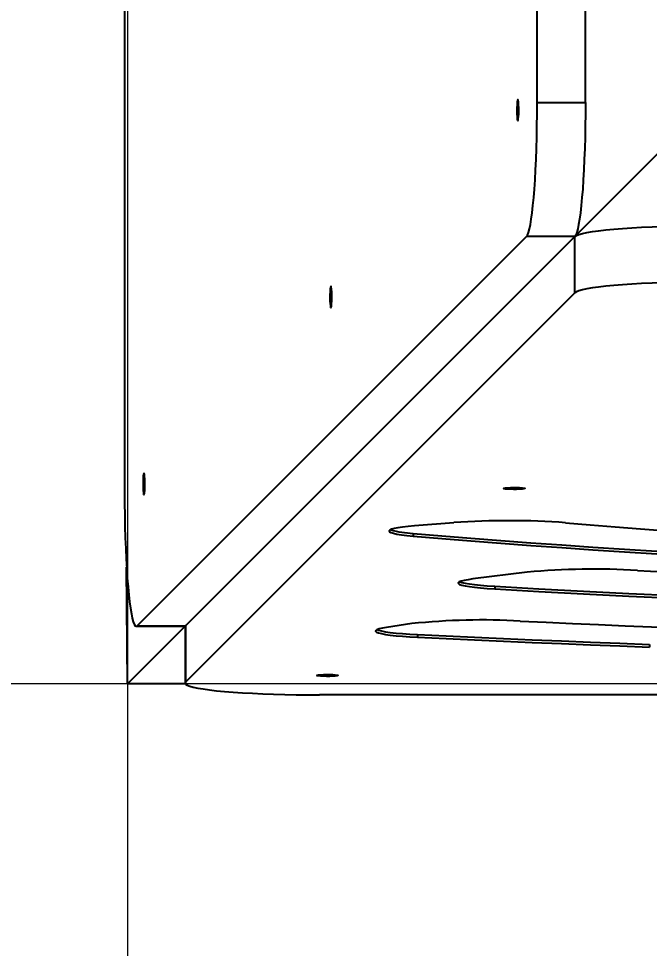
# Model space of a CAD drawing. Header units: millimetres. Extents: x -2905 to 2091, y -2859 to 2096.
# Drawn here: x -724.3 to -489.9, y -777.9 to -432.6 of the extents above; entities that cross this region are included whole.
import ezdxf

# ---------------------------------------------------------------- set-up
doc = ezdxf.new("R2010")
doc.units = ezdxf.units.MM
for name, color, linetype in [('DIKOM_ОБЪЕКТ', 7, 'Continuous'), ('DIKOM_РАЗМЕР_ЗОНА', 7, 'Continuous'), ('DIKOM_РАЗМЕР_ОБЪЕКТА', 7, 'Continuous')]:
    doc.layers.add(name, color=color, linetype=linetype)
doc.styles.add('style1', font='arial.ttf', dxfattribs={"width": 0.8})
doc.dimstyles.new('1-50', dxfattribs={"dimtxt": 300, "dimasz": 200, "dimexe": 100, "dimexo": 0, "dimgap": 100, "dimtad": 1, "dimdec": 0, "dimtxsty": 'style1', "dimcen": 0, "dimclrd": 7, "dimclre": 7, "dimadec": 1, "dimazin": 2, "dimtfac": 1, "dimtdec": 0, "dimtmove": 0, "dimatfit": 3, "dimfxl": 0, "dimlwd": 25, "dimlwe": 18, "dimarcsym": 0})

# ---------------------------------------------------------------- blocks, each defined once
blk = doc.blocks.new('*D0')
at = {"layer": 'Defpoints', "color": 0, "transparency": 16777216}
for p in [(-683.81, 595.57), (591.45, 595.57), (591.45, -1243.72)]:
    blk.add_point(p, dxfattribs=at)
at = {"layer": 'DIKOM_РАЗМЕР_ОБЪЕКТА', "color": 7, "lineweight": 18, "transparency": 16777216}
for p, q in [((-683.81, 595.57), (-683.81, -1343.72)), ((591.45, 595.57), (591.45, -1343.72))]:
    blk.add_line(p, q, dxfattribs=at)
at = {"layer": 'DIKOM_РАЗМЕР_ОБЪЕКТА', "color": 7, "lineweight": 25, "transparency": 16777216}
blk.add_line((-483.81, -1243.72), (391.45, -1243.72), dxfattribs=at)
at = {"layer": 'DIKOM_РАЗМЕР_ОБЪЕКТА', "color": 7, "transparency": 16777216}
for points in [[(-483.81, -1210.39), (-483.81, -1277.05), (-683.81, -1243.72)], [(391.45, -1210.39), (391.45, -1277.05), (591.45, -1243.72)]]:
    blk.add_solid(points, dxfattribs=at)
at = {"layer": 'DIKOM_РАЗМЕР_ОБЪЕКТА', "color": 0, "transparency": 16777216, "insert": (-46.18, -990.45), "char_height": 300, "attachment_point": 5, "style": 'style1'}
blk.add_mtext('1300', dxfattribs=at)
blk = doc.blocks.new('*D1')
at = {"layer": 'Defpoints', "color": 0, "transparency": 16777216}
for p in [(591.45, 595.57), (-1060.85, -679.7), (591.45, -679.7)]:
    blk.add_point(p, dxfattribs=at)
at = {"layer": 'DIKOM_РАЗМЕР_ОБЪЕКТА', "color": 7, "lineweight": 18, "transparency": 16777216}
for p, q in [((591.45, 595.57), (-1160.85, 595.57)), ((591.45, -679.7), (-1160.85, -679.7))]:
    blk.add_line(p, q, dxfattribs=at)
at = {"layer": 'DIKOM_РАЗМЕР_ОБЪЕКТА', "color": 7, "lineweight": 25, "transparency": 16777216}
blk.add_line((-1060.85, 395.57), (-1060.85, -479.7), dxfattribs=at)
at = {"layer": 'DIKOM_РАЗМЕР_ОБЪЕКТА', "color": 7, "transparency": 16777216}
for points in [[(-1094.19, 395.57), (-1027.52, 395.57), (-1060.85, 595.57)], [(-1094.19, -479.7), (-1027.52, -479.7), (-1060.85, -679.7)]]:
    blk.add_solid(points, dxfattribs=at)
at = {"layer": 'DIKOM_РАЗМЕР_ОБЪЕКТА', "color": 0, "transparency": 16777216, "insert": (-1314.13, -42.06), "char_height": 300, "attachment_point": 5, "rotation": 90, "style": 'style1'}
blk.add_mtext('1300', dxfattribs=at)
blk = doc.blocks.new('*D2')
at = {"layer": 'Defpoints', "color": 0, "transparency": 16777216}
for p in [(1091.45, 2095.57), (-2454.94, -2179.7), (1091.45, -2179.7)]:
    blk.add_point(p, dxfattribs=at)
at = {"layer": 'DIKOM_РАЗМЕР_ЗОНА', "color": 7, "lineweight": 18, "transparency": 16777216}
for p, q in [((1091.45, 2095.57), (-2554.94, 2095.57)), ((1091.45, -2179.7), (-2554.94, -2179.7))]:
    blk.add_line(p, q, dxfattribs=at)
at = {"layer": 'DIKOM_РАЗМЕР_ЗОНА', "color": 7, "lineweight": 25, "transparency": 16777216}
blk.add_line((-2454.94, 1895.57), (-2454.94, -1979.7), dxfattribs=at)
at = {"layer": 'DIKOM_РАЗМЕР_ЗОНА', "color": 7, "transparency": 16777216}
for points in [[(-2488.27, 1895.57), (-2421.6, 1895.57), (-2454.94, 2095.57)], [(-2488.27, -1979.7), (-2421.6, -1979.7), (-2454.94, -2179.7)]]:
    blk.add_solid(points, dxfattribs=at)
at = {"layer": 'DIKOM_РАЗМЕР_ЗОНА', "color": 0, "transparency": 16777216, "insert": (-2708.21, -42.06), "char_height": 300, "attachment_point": 5, "rotation": 90, "style": 'style1'}
blk.add_mtext('4300', dxfattribs=at)

msp = doc.modelspace()

# ---------------------------------------------------------------- linework, layer by layer
at = {"layer": 'DIKOM_ОБЪЕКТ'}
for p, q in [((-531.58, -463.7), (-531.58, -345.14)), ((-513.65, -463.7), (-513.65, -345.14)), ((-684.89, -406), (-684.89, -608.29)), ((-531.58, -463.7), (-513.65, -463.7)), ((-683.81, -679.7), (-479.77, -475.65)), ((-680.15, -658.11), (-535.56, -513.51)), ((-662.22, -658.11), (-517.59, -513.47)), ((-662.22, -658.11), (-517.63, -513.51)), ((-517.63, -513.51), (-535.56, -513.51)), ((-517.59, -534.39), (-517.59, -513.47)), ((-662.22, -679.03), (-517.59, -534.39)), ((-562.51, -619.8), (-577.12, -620.99)), ((-577.68, -623.76), (-577.68, -624.76)), ((-683.81, -679.7), (-684.14, -636.32)), ((-535.27, -638.22), (-555.45, -640.71)), ((-547.37, -643.41), (-547.37, -644.41)), ((-680.53, -658.29), (-662.6, -658.29)), ((-680.15, -658.11), (-662.22, -658.11)), ((-662.22, -658.11), (-662.6, -658.29)), ((-662.41, -658.48), (-662.22, -658.11)), ((-662.41, -658.48), (-662.41, -679.4)), ((-662.22, -658.11), (-662.22, -679.03)), ((-578.13, -657.31), (-587.55, -658.72)), ((-576.01, -661.34), (-576.01, -662.33)), ((-489.87, -665.02), (-489.87, -666.02)), ((-662.3, -679.7), (-683.81, -679.7)), ((-55.76, -683.76), (-612.41, -683.76))]:
    msp.add_line(p, q, dxfattribs=at)
at = {"layer": 'DIKOM_ОБЪЕКТ', "flags": 128}
for points in [[(-538.77, -470.54), (-538.67, -470.36), (-538.58, -469.84), (-538.5, -469.03), (-538.45, -468), (-538.42, -466.84), (-538.43, -465.65), (-538.47, -464.54), (-538.54, -463.61), (-538.62, -462.93), (-538.72, -462.58), (-538.82, -462.58), (-538.92, -462.93), (-539.01, -463.61), (-539.07, -464.54), (-539.11, -465.65), (-539.12, -466.84), (-539.1, -468), (-539.04, -469.03), (-538.97, -469.84), (-538.88, -470.36), (-538.77, -470.54)], [(-535.56, -513.51), (-535.18, -512.95), (-534.81, -512), (-534.45, -510.69), (-534.1, -509.02), (-533.76, -507.01), (-533.44, -504.67), (-533.14, -502.01), (-532.86, -499.06), (-532.6, -495.85), (-532.37, -492.39), (-532.16, -488.71), (-531.99, -484.84), (-531.84, -480.81), (-531.73, -476.65), (-531.65, -472.39), (-531.6, -468.06), (-531.58, -463.7)], [(-513.65, -463.7), (-513.67, -468.06), (-513.71, -472.39), (-513.8, -476.65), (-513.91, -480.81), (-514.06, -484.84), (-514.23, -488.71), (-514.44, -492.39), (-514.67, -495.85), (-514.93, -499.06), (-515.21, -502.01), (-515.51, -504.67), (-515.83, -507.01), (-516.17, -509.02), (-516.52, -510.69), (-516.88, -512), (-517.25, -512.95), (-517.63, -513.51)], [(-517.59, -513.47), (-517.02, -513.1), (-516.08, -512.73), (-514.77, -512.36), (-513.1, -512.01), (-511.08, -511.67), (-508.74, -511.35), (-506.09, -511.05), (-503.14, -510.77), (-499.92, -510.52), (-496.46, -510.28), (-492.78, -510.08), (-488.91, -509.9), (-484.88, -509.76), (-480.72, -509.64), (-476.46, -509.56), (-472.14, -509.51), (-467.78, -509.5)], [(-467.78, -530.42), (-472.14, -530.43), (-476.46, -530.48), (-480.72, -530.56), (-484.88, -530.68), (-488.91, -530.82), (-492.78, -531), (-496.46, -531.2), (-499.92, -531.44), (-503.14, -531.69), (-506.09, -531.97), (-508.74, -532.27), (-511.08, -532.6), (-513.1, -532.93), (-514.77, -533.28), (-516.08, -533.65), (-517.02, -534.02), (-517.59, -534.39)], [(-608.23, -540), (-608.13, -539.82), (-608.04, -539.3), (-607.96, -538.49), (-607.91, -537.46), (-607.89, -536.3), (-607.89, -535.11), (-607.93, -534), (-608, -533.07), (-608.08, -532.4), (-608.18, -532.04), (-608.29, -532.04), (-608.38, -532.4), (-608.47, -533.07), (-608.54, -534), (-608.57, -535.11), (-608.58, -536.3), (-608.56, -537.46), (-608.51, -538.49), (-608.43, -539.3), (-608.34, -539.82), (-608.23, -540)], [(-677.69, -609.46), (-677.59, -609.28), (-677.5, -608.77), (-677.42, -607.95), (-677.37, -606.92), (-677.35, -605.76), (-677.36, -604.57), (-677.39, -603.46), (-677.46, -602.53), (-677.54, -601.86), (-677.64, -601.5), (-677.75, -601.5), (-677.85, -601.86), (-677.93, -602.53), (-678, -603.46), (-678.03, -604.57), (-678.04, -605.76), (-678.02, -606.92), (-677.97, -607.95), (-677.89, -608.77), (-677.8, -609.28), (-677.69, -609.46)], [(-544.09, -607.09), (-543.92, -606.99), (-543.4, -606.89), (-542.59, -606.82), (-541.55, -606.76), (-540.39, -606.74), (-539.2, -606.75), (-538.09, -606.79), (-537.16, -606.85), (-536.49, -606.94), (-536.14, -607.04), (-536.14, -607.14), (-536.49, -607.24), (-537.16, -607.33), (-538.09, -607.39), (-539.2, -607.43), (-540.39, -607.44), (-541.55, -607.41), (-542.59, -607.36), (-543.4, -607.29), (-543.92, -607.19), (-544.09, -607.09)], [(-684.89, -608.29), (-684.87, -612.65), (-684.82, -616.98), (-684.74, -621.23), (-684.62, -625.39), (-684.48, -629.42), (-684.3, -633.29), (-684.1, -636.97), (-683.87, -640.43), (-683.61, -643.64), (-683.33, -646.59), (-683.03, -649.25), (-682.71, -651.59), (-682.37, -653.61), (-682.02, -655.28), (-681.66, -656.59), (-681.29, -657.53), (-680.91, -658.1), (-680.53, -658.29), (-680.15, -658.11)], [(-577.12, -620.99), (-579.5, -621.2), (-581.58, -621.44), (-583.33, -621.7), (-584.72, -621.98), (-585.75, -622.27), (-586.38, -622.56), (-586.63, -622.86), (-586.47, -623.16), (-585.93, -623.46), (-584.99, -623.75), (-583.68, -624.03), (-582.01, -624.29), (-580, -624.54), (-577.68, -624.76)], [(-521, -619.84), (-511.87, -620.61), (-502.58, -621.36), (-493.14, -622.1), (-483.53, -622.82), (-473.77, -623.52), (-463.87, -624.21), (-453.81, -624.89), (-443.62, -625.54)], [(-577.68, -623.76), (-567.03, -624.66), (-556.18, -625.54), (-545.13, -626.4), (-533.9, -627.24), (-522.47, -628.06), (-510.87, -628.86), (-499.09, -629.64), (-487.13, -630.41)], [(-577.68, -624.76), (-567.03, -625.66), (-556.18, -626.53), (-545.13, -627.39), (-533.9, -628.23), (-522.47, -629.06), (-510.87, -629.86), (-499.09, -630.64), (-487.13, -631.4)], [(-494.34, -637.54), (-479.83, -638.34), (-465.13, -639.12), (-450.25, -639.88), (-435.19, -640.6), (-419.95, -641.3), (-404.55, -641.97), (-388.99, -642.62), (-373.28, -643.23), (-357.43, -643.81), (-341.44, -644.37)], [(-555.45, -640.71), (-557.26, -640.97), (-558.74, -641.24), (-559.84, -641.52), (-560.57, -641.82), (-560.9, -642.11), (-560.85, -642.41), (-560.4, -642.71), (-559.56, -643), (-558.35, -643.28), (-556.78, -643.55), (-554.87, -643.8), (-552.64, -644.03), (-550.13, -644.23), (-547.37, -644.41)], [(-560.38, -641.72), (-559.56, -642.01), (-558.35, -642.29), (-556.78, -642.55), (-554.87, -642.8), (-552.64, -643.03), (-550.13, -643.23), (-547.37, -643.41)], [(-547.37, -643.41), (-530.98, -644.33), (-514.37, -645.21), (-497.54, -646.06), (-480.51, -646.89), (-463.29, -647.67), (-445.87, -648.43), (-428.28, -649.16), (-410.51, -649.85), (-392.58, -650.51), (-374.49, -651.14)], [(-547.37, -644.41), (-530.98, -645.32), (-514.37, -646.21), (-497.54, -647.06), (-480.51, -647.88), (-463.29, -648.67), (-445.87, -649.43), (-428.28, -650.15), (-410.51, -650.85), (-392.58, -651.51), (-374.49, -652.13)], [(-587.55, -658.72), (-589.1, -658.99), (-590.3, -659.27), (-591.12, -659.56), (-591.56, -659.85), (-591.6, -660.15), (-591.26, -660.45), (-590.53, -660.74), (-589.42, -661.02), (-587.96, -661.29), (-586.15, -661.54), (-584.02, -661.78), (-581.59, -661.99), (-578.91, -662.17), (-576.01, -662.33)], [(-591.08, -659.54), (-590.53, -659.74), (-589.42, -660.03), (-587.96, -660.3), (-586.15, -660.55), (-584.02, -660.78), (-581.59, -660.99), (-578.91, -661.18), (-576.01, -661.34)], [(-537.85, -656.33), (-528.2, -656.79), (-518.5, -657.23), (-508.74, -657.66), (-498.93, -658.09), (-489.07, -658.51), (-479.15, -658.91), (-469.19, -659.31), (-459.18, -659.7)], [(-576.01, -661.34), (-565.44, -661.83), (-554.82, -662.32), (-544.14, -662.79), (-533.4, -663.26), (-522.6, -663.72), (-511.75, -664.16), (-500.84, -664.6), (-489.87, -665.02)], [(-576.01, -662.33), (-565.44, -662.83), (-554.82, -663.31), (-544.14, -663.79), (-533.4, -664.26), (-522.6, -664.71), (-511.75, -665.16), (-500.84, -665.59), (-489.87, -666.02)], [(-613.55, -676.55), (-613.38, -676.45), (-612.86, -676.35), (-612.05, -676.28), (-611.02, -676.23), (-609.85, -676.2), (-608.66, -676.21), (-607.55, -676.25), (-606.62, -676.31), (-605.95, -676.4), (-605.6, -676.5), (-605.6, -676.6), (-605.95, -676.7), (-606.62, -676.79), (-607.55, -676.85), (-608.66, -676.89), (-609.85, -676.9), (-611.02, -676.87), (-612.05, -676.82), (-612.86, -676.75), (-613.38, -676.65), (-613.55, -676.55)], [(-662.22, -679.03), (-662.41, -679.41), (-662.22, -679.79), (-661.65, -680.16), (-660.7, -680.53), (-659.39, -680.9), (-657.72, -681.25), (-655.7, -681.58), (-653.36, -681.9), (-650.7, -682.21), (-647.76, -682.49), (-644.54, -682.74), (-641.08, -682.97), (-637.4, -683.18), (-633.54, -683.35), (-629.51, -683.5), (-625.35, -683.61), (-621.09, -683.7), (-616.77, -683.75), (-612.41, -683.76)]]:
    msp.add_lwpolyline(points, dxfattribs=at)
at = {"layer": 'DIKOM_ОБЪЕКТ'}
for centre, radius, start, end in [((-542.06, -905.06), 286, 85.7756, 94.0998), ((-576.76, -591.58), 32.19, 253.1768, 268.364), ((-510.33, -906.47), 269.41, 86.5986, 95.3126), ((-551.87, -908.4), 252.46, 86.815, 95.9698)]:
    msp.add_arc(centre, radius, start, end, dxfattribs=at)

# ---------------------------------------------------------------- dimensions: what is measured, and where the dimension line sits
at = {"layer": 'DIKOM_РАЗМЕР_ЗОНА'}
dim = msp.add_linear_dim(base=(-2454.94, -2179.7), p1=(1091.45, 2095.57), p2=(1091.45, -2179.7), angle=90, text='4300', dimstyle='1-50', dxfattribs=at)
dim.commit()
dim.dimension.update_dxf_attribs({"geometry": '*D2', "text_midpoint": (-2454.94, -42.06), "dimtype": 160})
at = {"layer": 'DIKOM_РАЗМЕР_ОБЪЕКТА'}
dim = msp.add_linear_dim(base=(-1060.85, -679.7), p1=(591.45, 595.57), p2=(591.45, -679.7), angle=90, text='1300', dimstyle='1-50', dxfattribs=at)
dim.commit()
dim.dimension.update_dxf_attribs({"geometry": '*D1', "text_midpoint": (-1060.85, -42.06), "dimtype": 160})
dim = msp.add_linear_dim(base=(591.45, -1243.72), p1=(-683.81, 595.57), p2=(591.45, 595.57), text='1300', dimstyle='1-50', dxfattribs=at)
dim.commit()
dim.dimension.update_dxf_attribs({"geometry": '*D0', "text_midpoint": (-46.18, -1243.72), "dimtype": 160})

doc.saveas('drawing.dxf')
